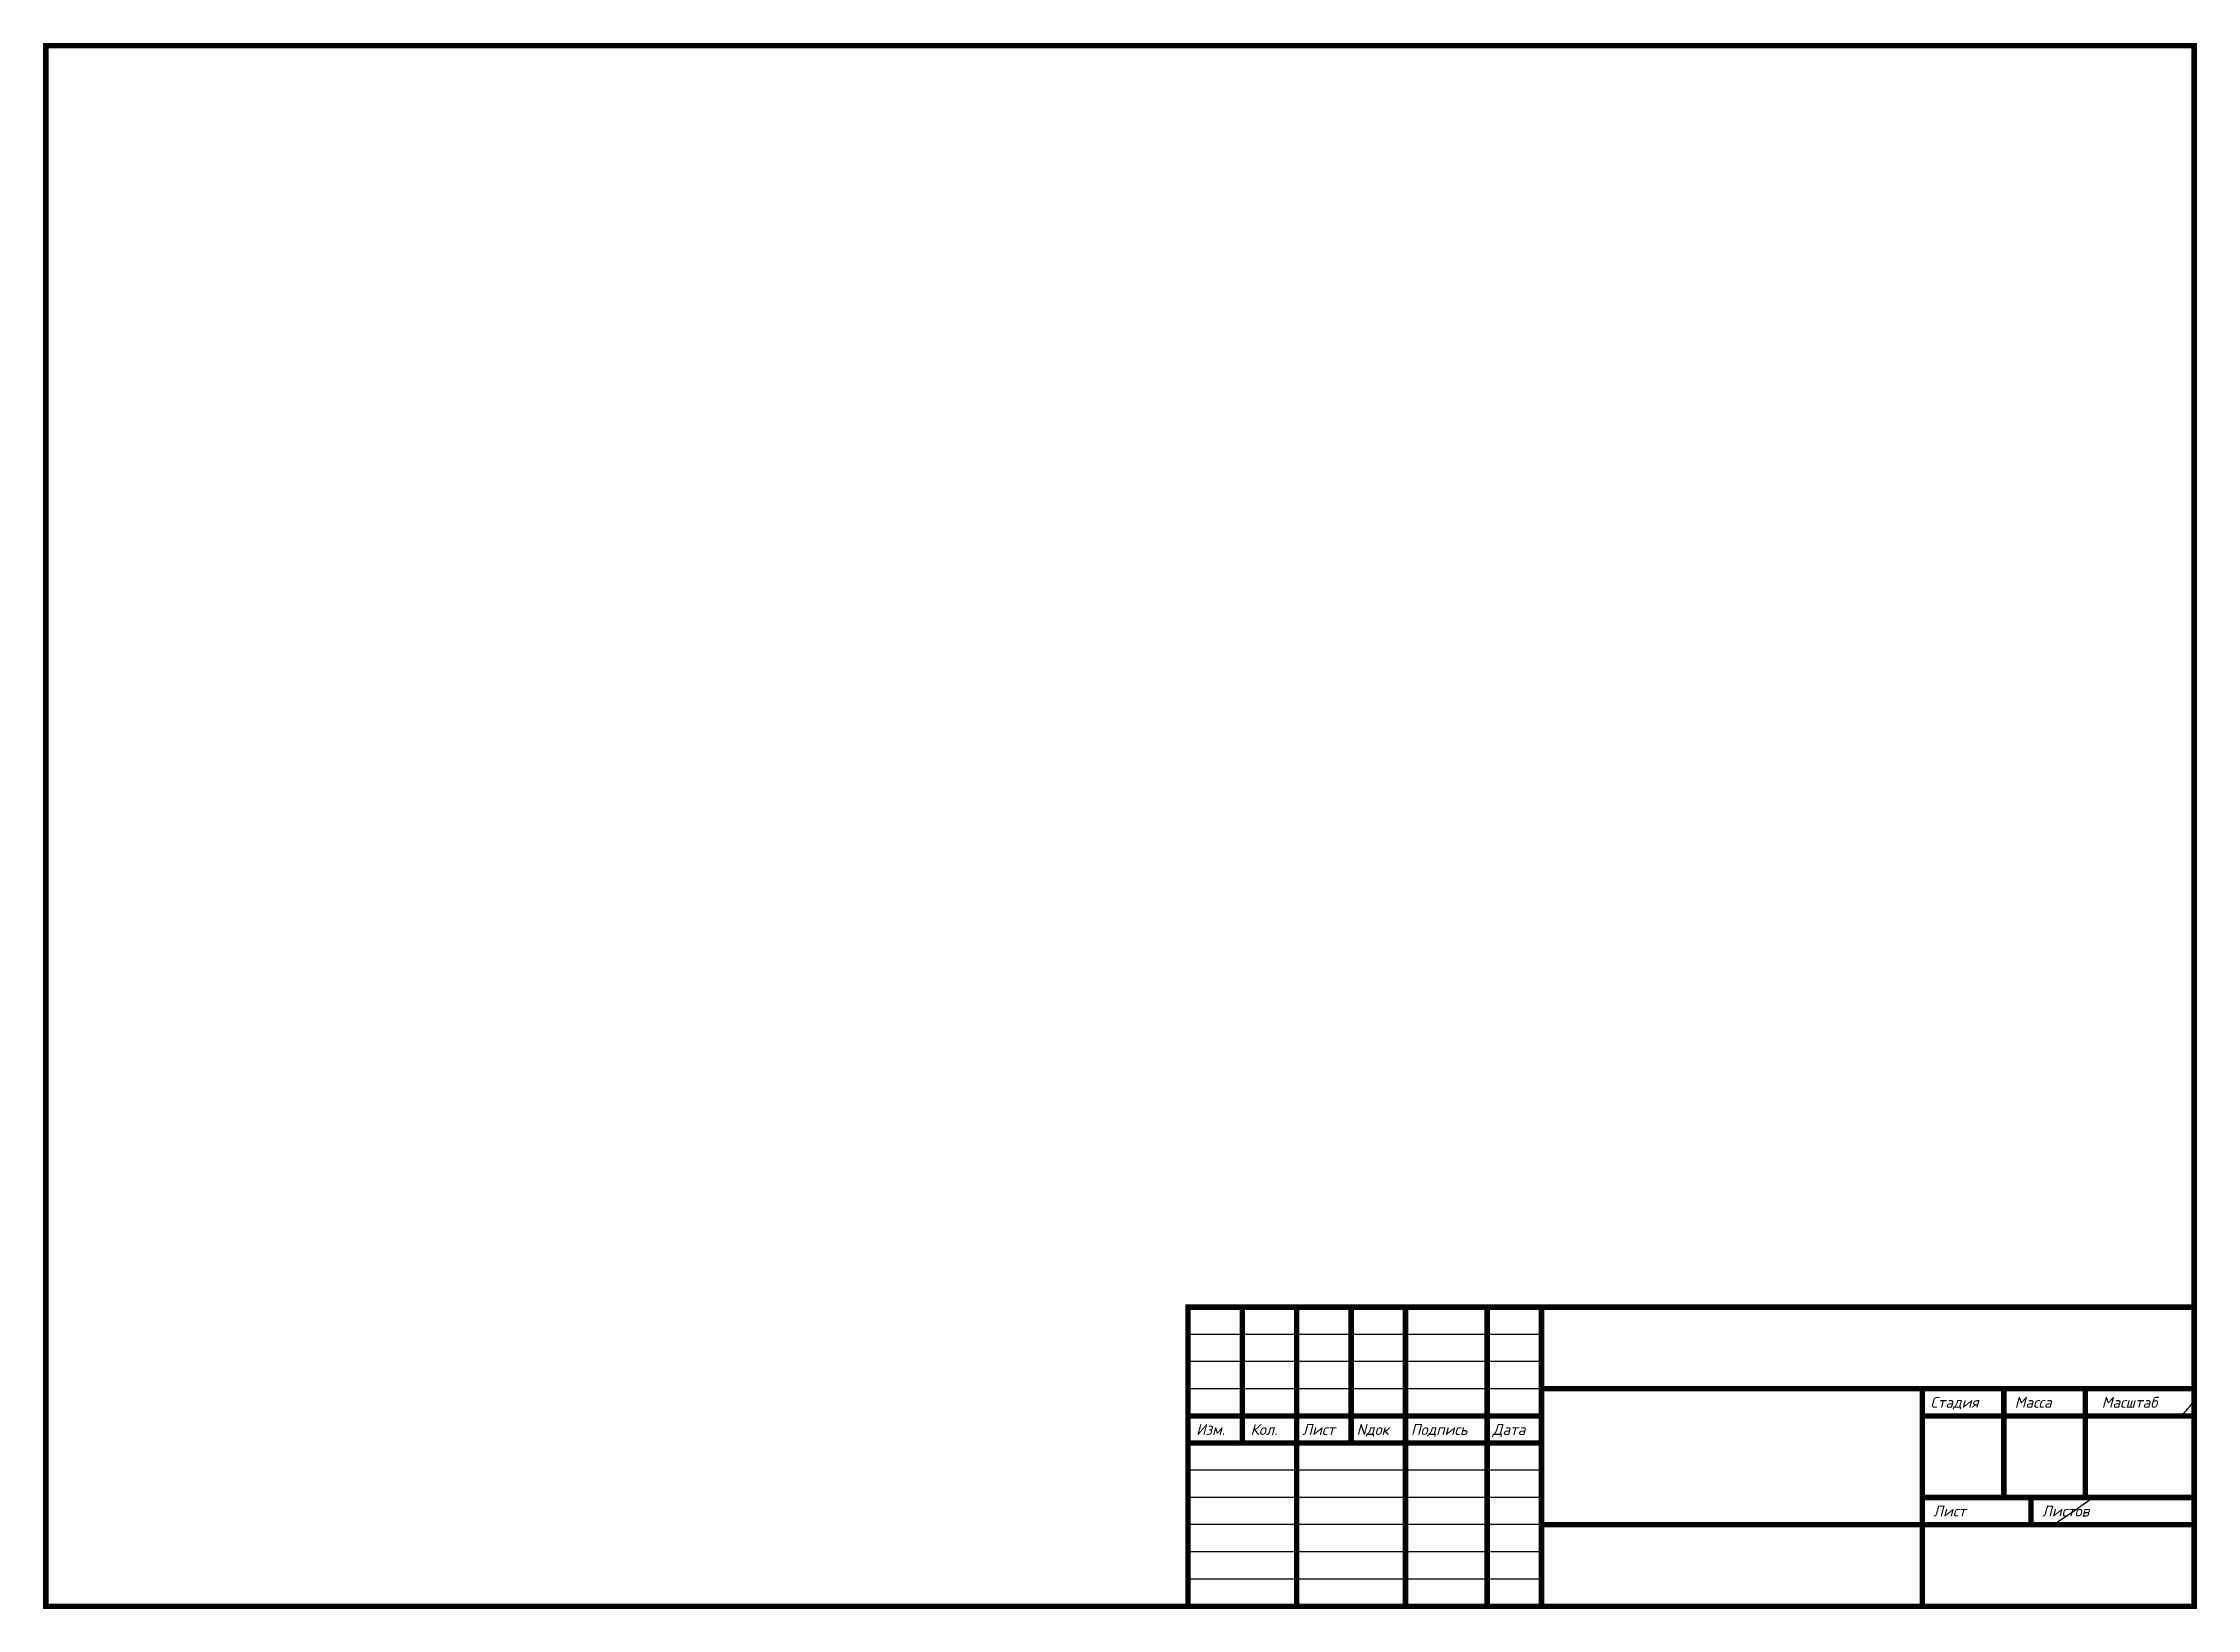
# Model space of a CAD drawing. Extents: x 20 to 416, y 4 to 292.
import ezdxf

# ---------------------------------------------------------------- set-up
doc = ezdxf.new("R2010")
doc.units = 0
doc.header["$LTSCALE"] = 10
doc.header["$MEASUREMENT"] = 0
doc.layers.get('0').update_dxf_attribs({"linetype": 'CONTINUOUS'})
doc.styles.get("Standard").update_dxf_attribs({"font": 'isocpeur.ttf', "oblique": 15, "height": 5})

msp = doc.modelspace()

# ---------------------------------------------------------------- linework, layer by layer
for p, q in [((295, 55), (230, 55)), ((295, 50), (230, 50)), ((295, 45), (230, 45)), ((295, 30), (230, 30)), ((295, 25), (230, 25)), ((295, 20), (230, 20)), ((295, 15), (230, 15)), ((295, 10), (230, 10))]:
    msp.add_line(p, q)
at = {"const_width": 1}
msp.add_lwpolyline([(20, 5), (20, 292), (415, 292), (415, 5)], close=True, dxfattribs=at)
for points in [[(230, 5), (230, 60), (415, 60)], [(240, 35), (240, 60)], [(250, 60), (250, 5)], [(260, 60), (260, 35)], [(270, 5), (270, 60)], [(285, 60), (285, 5)], [(295, 60), (295, 5)], [(295, 45), (415, 45)], [(365, 45), (365, 5)], [(380, 45), (380, 25)], [(395, 45), (395, 25)], [(295, 40), (230, 40)], [(365, 40), (415, 40)], [(295, 35), (230, 35)], [(365, 25), (415, 25)], [(385, 25), (385, 20)], [(295, 20), (415, 20)]]:
    msp.add_lwpolyline(points, dxfattribs=at)
at = {"linetype": 'ByBlock', "lineweight": 25}
for start, end in [(318.3344, 320.1909), (302.1562, 306.7604)]:
    msp.add_arc((330.5, 113.13), 110, start, end, dxfattribs=at)

# ---------------------------------------------------------------- texts
at = {"oblique": 15}
for s, p in [('Стадия', (366.5, 41.5)), ('Масса', (382, 41.5)), ('Масштаб', (398, 41.5)), ('Изм.', (231.5, 36.5)), ('Кол.', (241.5, 36.5)), ('Лист', (251, 36.5)), ('Nдок', (261, 36.5)), ('Подпись', (271, 36.5)), ('Дата', (286, 36.5)), ('Лист', (367, 21.5)), ('Листов', (387, 21.5))]:
    msp.add_text(s, height=2, dxfattribs=at).set_placement(p)

doc.saveas('drawing.dxf')
